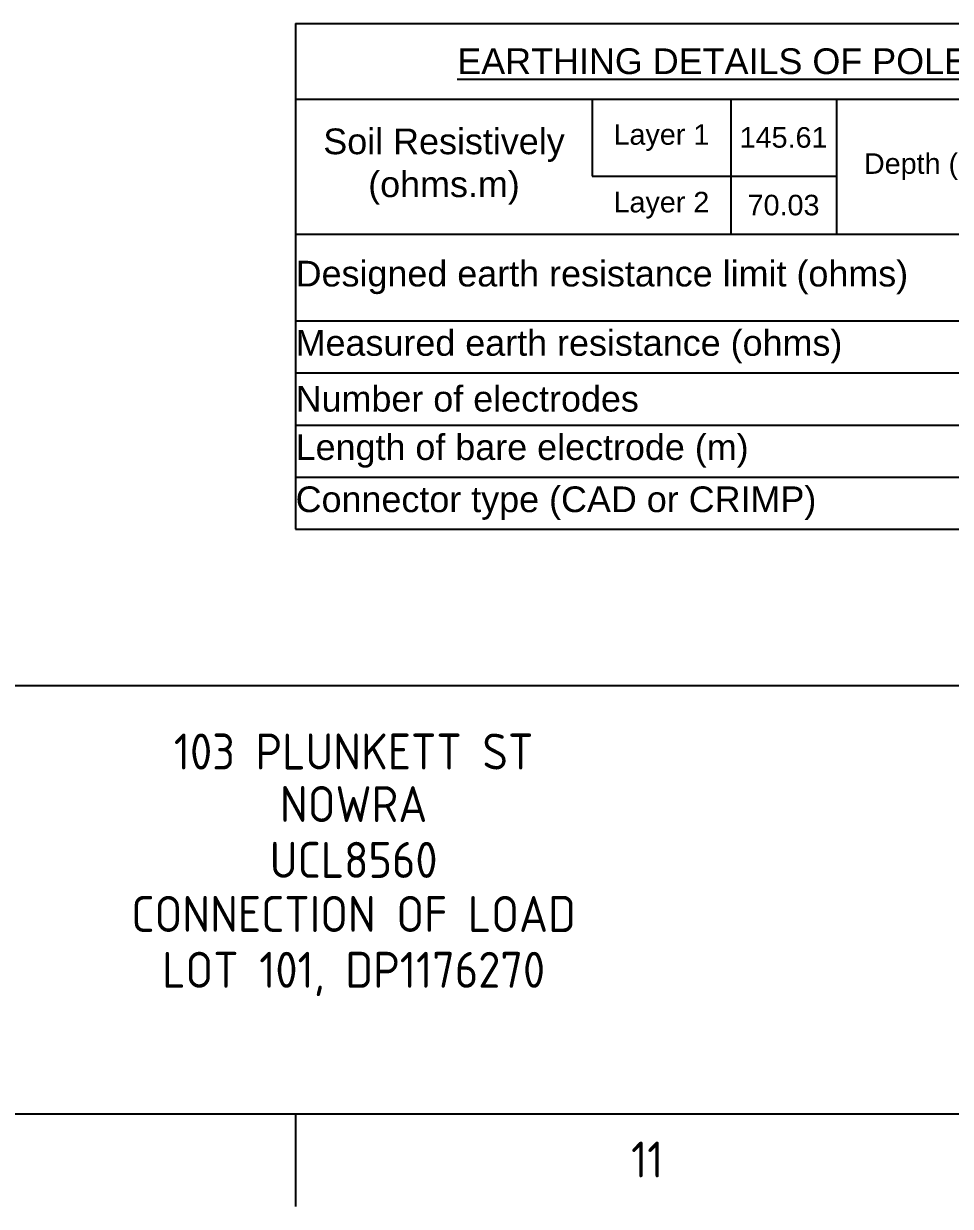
# Paper-space layout 'Sheet(2)' of a CAD drawing. Header units: metres, sheet in millimetres. Extents: x -19 to 815, y -968 to -382.
# Drawn here: x 633.7 to 723.8, y -968.5 to -853.4 of the extents above; entities that cross this region are included whole.
import ezdxf
from ezdxf.enums import TextEntityAlignment as Align

# ---------------------------------------------------------------- set-up
doc = ezdxf.new("R2010")
doc.units = ezdxf.units.M
doc.layers.get('0').update_dxf_attribs({"color": 6})
doc.layers.add('Notes', color=7, linetype='Continuous')
doc.layers.add('SupportsUG_SP_EXT', color=7, linetype='Continuous')
doc.styles.add('Elec', font='romand__.ttf')
doc.styles.add('iecISOCP', font='isocp.shx')
doc.styles.get("Standard").update_dxf_attribs({"font": 'arial.ttf'})

# ---------------------------------------------------------------- blocks, each defined once
blk = doc.blocks.new('A1_FRAME_TITLE')
at = {"layer": 'Notes', "linetype": 'Continuous'}
blk.add_line((678.72, 5.97), (678.72, -3.03), dxfattribs=at)
at = {"layer": 'Notes', "linetype": 'Continuous', "flags": 128}
for points in [[(123.8, 47.62), (824.37, 47.62)], [(123.8, 5.97), (824.37, 5.97)]]:
    blk.add_lwpolyline(points, dxfattribs=at)
at = {"layer": 'Notes', "style": 'iecISOCP'}
blk.add_text('11', height=3.5, dxfattribs=at).set_placement((711.36, -0.22))
at = {"layer": 'Notes', "style": 'iecISOCP', "flags": 8}
blk.add_attdef('VERSION_NO', text='', height=2.5, rotation=90, dxfattribs=at).set_placement((302.04, 43.81), align=Align.MIDDLE_CENTER)
at = {"layer": 'Notes', "style": 'iecISOCP'}
for tag, p in [('CAP_NO', (513.19, 43.46)), ('IE_NUM', (513.05, 37.81)), ('REF_No_1', (335.24, 32.31)), ('REF_1', (362.52, 32.31)), ('HV_SWITCH', (513.46, 32.16)), ('GEN_WO', (441.71, 31.76)), ('REF_No_2', (335.24, 26.31)), ('REF_2', (362.52, 26.31)), ('OH_WO', (441.71, 25.81)), ('UBD_REF', (513.05, 25.83)), ('REF_No_3', (335.24, 20.31)), ('REF_3', (362.52, 20.31)), ('UG_WO', (441.71, 20.05)), ('GIS_MAP_No', (513.05, 20.04)), ('REF_No_4', (335.24, 14.31)), ('REF_4', (362.52, 14.31)), ('SUB_WO', (441.71, 13.81)), ('HV_OP_DIAG', (513.33, 14.2)), ('LGA', (512.95, 7.78)), ('ExportID', (9.08, 2.39))]:
    blk.add_attdef(tag, p, '', height=2.5, dxfattribs=at)
at = {"layer": 'Notes'}
blk.add_attdef('DRAFT_NUM', (29.9, 23.29), '', height=2.5, rotation=90, dxfattribs=at)
at = {"layer": 'Notes', "style": 'iecISOCP'}
for tag, height, p in [('T1', 3.5, (684.37, 39.47)), ('T2', 3.5, (684.37, 34.35)), ('scale', 2.5, (567.76, 33.27)), ('T3', 3.5, (684.37, 28.92)), ('DRAWN', 2.5, (567.76, 24.93)), ('T4', 3.5, (684.37, 23.66)), ('REV', 5, (820.05, 17.1)), ('T5', 3.5, (684.37, 18.23)), ('DATE', 2.5, (567.76, 16.88)), ('T6', 3.5, (684.37, 12.97)), ('DESIGN', 2.5, (605.62, 9.15)), ('CHD', 2.5, (567.76, 8.37))]:
    blk.add_attdef(tag, text='', height=height, dxfattribs=at).set_placement(p, align=Align.CENTER)
blk.add_attdef('NUM', text='', height=7, dxfattribs=at).set_placement((792.37, 20.12), align=Align.MIDDLE_CENTER)
for tag, p in [('NS', (790.71, 8.12)), ('SHTS', (805.41, 8.12))]:
    blk.add_attdef(tag, text='', height=2.5, dxfattribs=at).set_placement(p, align=Align.MIDDLE)
at = {"layer": 'Notes', "style": 'iecISOCP', "flags": 1}
for tag, p in [('ProjectType', (14.17, -26.8)), ('ProjectNumber', (23.56, -26.82)), ('DrawingNumber', (35.51, -26.8)), ('ProjectDescription', (47.56, -26.83)), ('ExportDate', (60.28, -26.79)), ('ExportUserName', (69.15, -26.8)), ('DesignerCompanyName', (81.48, -26.79)), ('ExportAreaOfInterest', (97.1, -26.81)), ('GIS_SUCCESS', (112, -26.78)), ('CAD_SUCCESS', (121.79, -26.78)), ('DEPOTCODE', (132.11, -26.88)), ('ExportCategories', (140.08, -26.8)), ('Comments', (154.38, -26.88))]:
    blk.add_attdef(tag, p, '', height=1, dxfattribs=at)
blk = doc.blocks.new('*T108')
at = {"layer": 'Notes', "color": 0, "lineweight": -2, "transparency": 16777216}
for p, q in [((0, 0), (84.05, 0)), ((0, 0), (0, -49.18)), ((84.05, 0), (84.05, -49.18)), ((0, -7.33), (84.05, -7.33)), ((28.85, -7.33), (28.85, -14.82)), ((42.32, -7.33), (42.32, -20.49)), ((52.6, -7.33), (52.6, -20.49)), ((70.39, -7.33), (70.39, -49.18)), ((28.85, -14.82), (52.6, -14.82)), ((70.39, -14.82), (84.05, -14.82)), ((0, -20.49), (84.05, -20.49)), ((0, -28.9), (84.05, -28.9)), ((0, -33.97), (84.05, -33.97)), ((0, -39.04), (84.05, -39.04)), ((0, -44.11), (84.05, -44.11)), ((0, -49.18), (84.05, -49.18))]:
    blk.add_line(p, q, dxfattribs=at)
at = {"layer": 'Notes', "color": 0, "transparency": 16777216, "insert": (42.02, -3.67), "char_height": 2.5, "width": 84.0473, "attachment_point": 5, "style": 'Elec'}
blk.add_mtext('{\\fArial|b0|i0|c0|p34;\\L\\C256;EARTHING DETAILS OF POLE 1}', dxfattribs=at)
at = {"layer": 'Notes', "color": 0, "transparency": 16777216}
for s, insert, char_height, width, attachment_point in [('Soil Resistively (ohms.m)', (14.43, -13.91), 2.5, 28.8519, 5), ('Layer 1', (35.58, -11.08), 2, 13.4646, 5), ('145.61', (47.46, -11.08), 2, 10.2808, 5), ('1.34', (77.22, -11.08), 2, 13.6571, 5), ('Depth (m)', (61.49, -13.91), 2, 17.793, 5), ('Layer 2', (35.58, -17.66), 2, 13.4646, 5), ('70.03', (47.46, -17.66), 2, 10.2808, 5), ('--', (77.22, -17.66), 2, 13.6571, 5), ('Designed earth resistance limit (ohms)', (0, -24.69), 2.5, 70.3903, 4), ('18.6/10.89', (77.22, -24.69), 2, 13.6571, 5), ('Measured earth resistance (ohms)', (0, -31.43), 2.5, 70.3903, 4), ('Number of electrodes', (0, -36.5), 2.5, 70.3903, 4), ('2', (77.22, -36.5), 2, 13.6571, 5), ('Length of bare electrode (m)', (0, -41.57), 2.5, 70.3903, 4), ('2.4', (77.22, -41.57), 2, 13.6571, 5), ('Connector type (CAD or CRIMP)', (0, -46.64), 2.5, 70.3903, 4), ('CRIMP', (77.22, -46.64), 2, 13.6571, 5)]:
    blk.add_mtext(s, dxfattribs=dict(at, insert=insert, char_height=char_height, width=width, attachment_point=attachment_point))

psp = doc.layouts.new('Sheet(2)')

# ---------------------------------------------------------------- block references
psp.add_blockref('*T108', (660.16, -853.43))
at = {"layer": 'SupportsUG_SP_EXT'}
ref = psp.add_blockref('A1_FRAME_TITLE', (-18.57, -965.44), dxfattribs=at)
ref.add_attrib('T1', '103 PLUNKETT ST', dxfattribs={"layer": 'Notes', "height": 3.5, "style": 'iecISOCP'}).set_placement((665.8, -925.98), align=Align.CENTER)
ref.add_attrib('T2', 'NOWRA', dxfattribs={"layer": 'Notes', "height": 3.5, "style": 'iecISOCP'}).set_placement((665.8, -931.09), align=Align.CENTER)
ref.add_attrib('T3', 'UCL8560', dxfattribs={"layer": 'Notes', "height": 3.5, "style": 'iecISOCP'}).set_placement((665.8, -936.52), align=Align.CENTER)
ref.add_attrib('T4', 'CONNECTION OF LOAD', dxfattribs={"layer": 'Notes', "height": 3.5, "style": 'iecISOCP'}).set_placement((665.8, -941.78), align=Align.CENTER)
ref.add_attrib('T5', 'LOT 101, DP1176270', dxfattribs={"layer": 'Notes', "height": 3.5, "style": 'iecISOCP'}).set_placement((665.8, -947.21), align=Align.CENTER)

doc.saveas('drawing.dxf')
